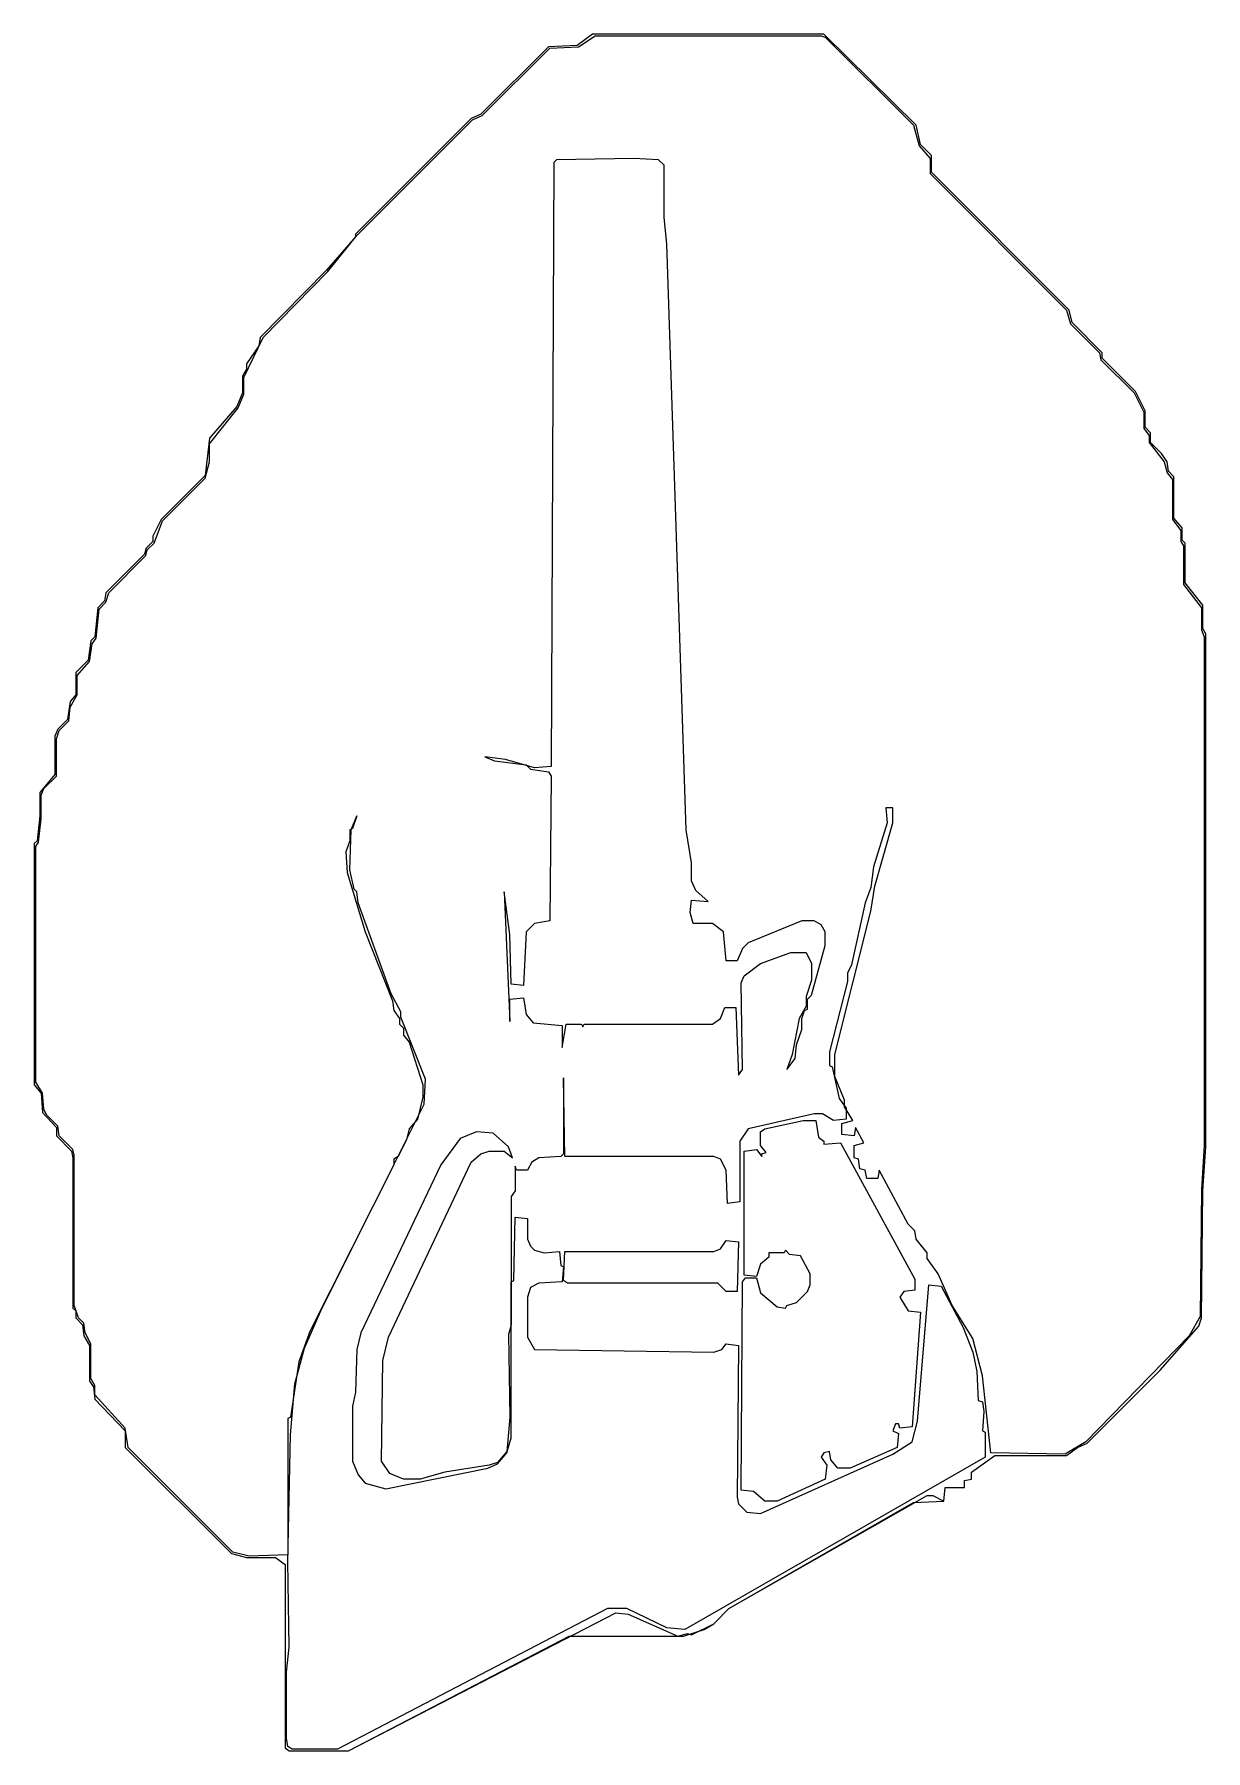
# Model space of a CAD drawing. Extents: x 10 to 220, y 10 to 318.
import ezdxf

# ---------------------------------------------------------------- set-up
doc = ezdxf.new("R2010")
doc.units = 0
for name, color, linetype in [('BODY_OUTLINE', 7, 'Continuous'), ('BRIDGE_ROUTE', 7, 'Continuous'), ('NECK_POCKET', 7, 'Continuous'), ('PICKUP_ROUTE', 7, 'Continuous')]:
    doc.layers.add(name, color=color, linetype=linetype)

msp = doc.modelspace()

# ---------------------------------------------------------------- linework, layer by layer
at = {"layer": 'BODY_OUTLINE'}
for points in [[(151.85, 318.2), (110.26, 318.2), (107.54, 316.22), (102.34, 315.97), (90.21, 303.84), (88.47, 303.1), (67.68, 282.31), (67.68, 281.81), (62.48, 275.87), (50.6, 263.74), (50.35, 262.25), (48.12, 259.04), (48.12, 258.05), (47.38, 256.81), (47.38, 253.84), (46.39, 251.36), (41.44, 245.67), (40.7, 238.98), (32.77, 231.06), (31.29, 228.09), (31.29, 227.1), (30.05, 225.86), (29.8, 224.87), (22.87, 217.94), (22.63, 216.46), (21.39, 215.22), (20.89, 210.02), (20.15, 209.28), (19.65, 205.81), (17.43, 203.58), (17.43, 199.62), (16.44, 198.39), (15.94, 195.17), (14.21, 193.44), (13.71, 192.2), (13.71, 185.27), (10.99, 182.05), (10.99, 177.84), (10.5, 173.38), (10, 172.89), (10, 129.57), (11.24, 128.08), (11.49, 124.62), (13.96, 121.89), (13.96, 120.41), (16.68, 117.68), (16.93, 116.45), (16.93, 89.46), (17.43, 88.97), (17.43, 87.73), (18.66, 86.49), (18.91, 84.51), (19.9, 82.78), (19.9, 76.34), (20.64, 75.35), (20.89, 73.13), (26.34, 67.43), (26.34, 64.46), (45.4, 45.4), (48.12, 44.66), (53.32, 44.66), (55.05, 43.42), (55.05, 10.5), (55.8, 10), (66.44, 10), (114.47, 34.76), (116.69, 34.51), (125.61, 30.55), (127.34, 31.04), (128.08, 30.79), (132.04, 32.77), (134.77, 35.5), (170.41, 55.8), (171.4, 55.8), (173.38, 54.81), (173.63, 57.28), (177.1, 57.28), (177.1, 58.52), (178.33, 58.77), (178.33, 60.01), (182.54, 62.98), (195.42, 62.98), (197.4, 64.46), (199.13, 65.2), (212.25, 78.32), (219.18, 86.25), (219.68, 87.73), (219.92, 110.51), (220.42, 118.43), (220.42, 210.52), (219.92, 211.51), (219.92, 215.71), (216.71, 219.68), (216.71, 226.85), (216.21, 227.35), (216.21, 229.58), (214.72, 231.31), (214.72, 238.74), (213.73, 239.73), (213.49, 241.46), (212.5, 242.95), (210.52, 244.93), (210.52, 246.66), (209.53, 247.65), (209.53, 250.62), (207.79, 254.09), (201.85, 260.03), (201.85, 261.02), (196.41, 266.46), (195.91, 268.69), (171.16, 293.45), (171.16, 296.42), (169.18, 298.4), (168.43, 301.86)], [(151.85, 318.2), (110.26, 318.2), (107.54, 316.22), (102.34, 315.97), (90.21, 303.84), (88.47, 303.1), (67.68, 282.31), (67.68, 281.81), (62.48, 275.87), (50.6, 263.74), (50.35, 262.25), (48.12, 259.04), (48.12, 258.05), (47.38, 256.81), (47.38, 253.84), (46.39, 251.36), (41.44, 245.67), (40.7, 238.98), (32.77, 231.06), (31.29, 228.09), (31.29, 227.1), (30.05, 225.86), (29.8, 224.87), (22.87, 217.94), (22.63, 216.46), (21.39, 215.22), (20.89, 210.02), (20.15, 209.28), (19.65, 205.81), (17.43, 203.58), (17.43, 199.62), (16.44, 198.39), (15.94, 195.17), (14.21, 193.44), (13.71, 192.2), (13.71, 185.27), (10.99, 182.05), (10.99, 177.84), (10.5, 173.38), (10, 172.89), (10, 129.57), (11.24, 128.08), (11.49, 124.62), (13.96, 121.89), (13.96, 120.41), (16.68, 117.68), (16.93, 116.45), (16.93, 89.46), (17.43, 88.97), (17.43, 87.73), (18.66, 86.49), (18.91, 84.51), (19.9, 82.78), (19.9, 76.34), (20.64, 75.35), (20.89, 73.13), (26.34, 67.43), (26.34, 64.46), (45.4, 45.4), (48.12, 44.66), (53.32, 44.66), (55.05, 43.42), (55.05, 10.5), (55.8, 10), (66.44, 10), (106.05, 30.55), (126.6, 30.55), (130.31, 31.78), (132.04, 32.77), (134.77, 35.5), (167.94, 54.56), (173.38, 54.81), (173.63, 57.28), (177.1, 57.28), (177.1, 58.52), (178.33, 58.77), (178.33, 60.01), (182.54, 62.98), (195.42, 62.98), (197.4, 64.46), (199.13, 65.2), (212.25, 78.32), (219.18, 86.25), (219.68, 87.73), (219.92, 110.51), (220.42, 118.43), (220.42, 210.52), (219.92, 211.51), (219.92, 215.71), (216.71, 219.68), (216.71, 226.85), (216.21, 227.35), (216.21, 229.58), (214.72, 231.31), (214.72, 238.74), (213.73, 239.73), (213.49, 241.46), (212.5, 242.95), (210.52, 244.93), (210.52, 246.66), (209.53, 247.65), (209.53, 250.62), (207.79, 254.09), (201.85, 260.03), (201.85, 261.02), (196.41, 266.46), (195.91, 268.69), (171.16, 293.45), (171.16, 296.42), (169.18, 298.4), (168.43, 301.86)], [(151.35, 317.95), (152.09, 317.71), (167.94, 301.86), (168.93, 298.15), (170.91, 295.92), (170.91, 293.2), (195.42, 268.69), (196.16, 266.22), (201.36, 261.02), (201.6, 259.78), (207.55, 253.84), (209.28, 250.37), (209.28, 247.4), (210.27, 246.16), (210.27, 244.93), (212.99, 241.46), (213.49, 239.48), (214.48, 238.24), (214.48, 231.06), (215.96, 229.08), (215.96, 227.1), (216.46, 226.36), (216.46, 219.43), (219.68, 215.22), (219.68, 211.26), (220.17, 210.02), (220.17, 118.67), (219.68, 110.75), (219.43, 87.98), (217.45, 84.51), (198.88, 65.45), (195.17, 63.22), (181.8, 63.47), (180.32, 77.33), (178.58, 84.02), (174.87, 89.96), (172.39, 95.65), (170.41, 98.38), (170.41, 99.37), (168.43, 101.84), (168.19, 103.33), (166.95, 104.56), (161.75, 114.22), (161.5, 112.73), (159.52, 112.73), (159.27, 114.22), (158.28, 114.47), (158.04, 116.2), (157.29, 116.45), (157.29, 118.67), (159.03, 119.17), (157.54, 121.89), (157.29, 120.41), (155.06, 120.66), (155.06, 122.64), (157.05, 123.13), (155.56, 125.61), (155.56, 126.84), (153.83, 131.05), (153.83, 135.01), (160.26, 160.76), (161.01, 165.21), (164.22, 176.6), (164.22, 179.32), (162.99, 179.32), (163.23, 176.6), (160.76, 168.68), (160.26, 164.97), (159.27, 162.24), (156.8, 151.1), (156.06, 149.62), (156.06, 148.13), (152.84, 135.51), (152.84, 133.03), (153.33, 132.79), (154.57, 127.09), (155.81, 125.36), (155.81, 123.38), (153.58, 123.13), (151.6, 124.37), (150.11, 124.37), (138.23, 121.65), (136.75, 119.42), (136.75, 108.53), (134.52, 108.28), (134.27, 114.22), (133.28, 116.2), (132.04, 116.69), (105.31, 116.69), (105.06, 130.8), (105.06, 117.19), (104.56, 116.69), (100.6, 116.45), (99.37, 115.7), (98.62, 114.22), (96.64, 114.22), (96.4, 114.96), (96.4, 110.51), (95.65, 109.52), (95.65, 86.49), (95.16, 84.76), (95.41, 69.91), (94.91, 63.72), (93.18, 61.74), (91.69, 61.24), (83.77, 60.01), (79.31, 58.77), (76.34, 58.77), (73.87, 59.76), (72.38, 61.99), (72.63, 80.06), (73.62, 84.27), (88.47, 115.7), (90.21, 117.19), (91.69, 117.68), (94.41, 117.68), (95.9, 116.45), (95.16, 118.43), (92.43, 120.9), (89.46, 121.15), (86.49, 119.91), (83.03, 115.21), (68.67, 85.01), (67.93, 82.04), (67.68, 74.36), (67.18, 71.89), (67.18, 61.99), (68.17, 59.51), (69.41, 58.02), (73.13, 57.03), (91.44, 60.75), (93.18, 61.49), (94.91, 63.47), (95.65, 66.19), (95.65, 94.17), (96.15, 94.41), (96.4, 105.8), (98.62, 105.55), (98.62, 101.84), (99.12, 100.6), (99.86, 99.86), (101.59, 99.37), (104.32, 99.61), (104.56, 97.14), (105.06, 96.89), (104.81, 94.17), (100.6, 93.92), (99.12, 93.18), (98.62, 91.44), (98.62, 84.27), (99.86, 82.04), (132.04, 81.54), (133.53, 82.04), (134.27, 83.03), (136.5, 82.78), (136.25, 55.55), (136.5, 54.31), (137.98, 52.83), (140.46, 52.58), (164.22, 63.22), (167.69, 65.45), (168.68, 69.16), (170.66, 93.67), (172.89, 93.42), (176.85, 86), (178.58, 81.54), (179.32, 78.08), (179.57, 72.88), (180.32, 72.63), (180.56, 70.9), (180.32, 67.43), (180.81, 67.18), (180.81, 62.73), (126.84, 31.78), (123.63, 32.03), (116.45, 35.5), (112.98, 35.5), (64.46, 10.25), (56.29, 10.25), (55.55, 10.74), (55.3, 12.23), (55.3, 24.11), (55.8, 28.57), (55.55, 43.91), (56.04, 66.69), (56.79, 75.85), (58.52, 82.28), (61.49, 88.97), (80.06, 126.1), (80.3, 130.56), (75.85, 141.7), (75.85, 142.69), (74.12, 145.91), (68.17, 162.24), (67.93, 164.22), (67.43, 164.72), (66.69, 168.19), (66.94, 175.36), (67.93, 177.84), (67.18, 175.61), (66.69, 175.36), (66.69, 173.38), (65.95, 171.4), (66.19, 167.69), (69.41, 157.05), (74.36, 144.67), (74.61, 142.93), (75.6, 141.45), (75.6, 140.46), (76.34, 139.72), (76.34, 138.48), (77.33, 137.24), (79.81, 129.57), (79.81, 127.34), (78.82, 123.38), (77.33, 121.65), (76.84, 119.67), (75.35, 116.69), (74.61, 116.2), (74.61, 115.21), (59.51, 85.26), (57.53, 79.81), (56.04, 69.91), (55.55, 69.66), (55.55, 45.15), (48.62, 44.9), (45.65, 45.65), (26.83, 64.46), (26.34, 67.93), (20.89, 73.87), (20.89, 75.6), (20.15, 76.84), (20.15, 83.03), (19.16, 85.01), (18.91, 86.74), (17.92, 87.73), (17.18, 89.96), (17.18, 116.94), (16.93, 117.93), (14.46, 120.41), (14.21, 122.14), (12.23, 124.12), (11.73, 125.11), (11.49, 128.08), (10.25, 130.06), (10.25, 172.39), (10.74, 173.14), (11.24, 177.34), (11.24, 181.55), (11.73, 182.79), (13.96, 185.02), (13.96, 191.7), (14.46, 193.19), (16.19, 194.92), (16.44, 197.4), (17.67, 199.62), (17.67, 203.09), (19.9, 205.57), (20.4, 208.78), (21.14, 209.77), (21.63, 214.97), (22.87, 216.21), (23.37, 217.94), (30.05, 224.63), (30.3, 225.62), (31.54, 226.85), (33.02, 230.82), (40.7, 238.49), (41.44, 241.46), (41.44, 244.68), (46.64, 251.11), (47.63, 253.59), (47.63, 256.56), (51.09, 263.74), (62.73, 275.62), (67.93, 282.06), (88.72, 302.85), (90.45, 303.6), (102.58, 315.73), (107.78, 315.97), (110.75, 317.95)]]:
    msp.add_lwpolyline(points, close=True, dxfattribs=at)
at = {"layer": 'BRIDGE_ROUTE'}
msp.add_lwpolyline([(136.5, 101.35), (136.25, 92.43), (134.27, 92.43), (132.79, 93.92), (105.8, 93.92), (105.06, 94.41), (105.31, 99.61), (132.04, 99.61), (133.28, 100.11), (134.27, 101.59)], close=True, dxfattribs=at)
at = {"layer": 'NECK_POCKET'}
msp.add_lwpolyline([(103.82, 295.67), (103.33, 295.18), (102.83, 186.75), (99.86, 186.5), (94.66, 187.99), (90.95, 188.48), (92.68, 187.74), (98.38, 187), (99.12, 186.26), (102.34, 185.76), (102.83, 185.02), (102.58, 159.03), (99.86, 158.53), (98.38, 157.05), (97.88, 147.39), (95.65, 147.64), (95.41, 156.55), (94.41, 164.22), (95.41, 140.95), (95.41, 144.92), (97.88, 145.16), (98.38, 142.19), (99.61, 140.71), (104.81, 140.21), (104.81, 136.25), (105.55, 140.46), (108.28, 140.46), (108.53, 139.96), (108.77, 140.46), (131.8, 140.46), (133.28, 141.45), (134.02, 143.43), (136, 143.43), (136.5, 131.3), (137.24, 132.29), (136.99, 147.89), (137.49, 149.12), (140.46, 151.35), (145.91, 153.33), (148.63, 153.33), (149.62, 151.35), (149.62, 148.38), (148.63, 145.41), (148.63, 143.68), (147.39, 141.45), (146.15, 135.01), (145.16, 132.29), (146.65, 134.27), (146.9, 136.75), (147.89, 139.47), (147.89, 141.45), (148.38, 142.93), (148.88, 143.18), (148.88, 144.92), (149.62, 145.66), (152.09, 154.57), (152.09, 157.05), (151.35, 158.28), (150.11, 159.03), (147.89, 159.03), (138.23, 155.06), (137.24, 154.07), (136.25, 151.85), (134.27, 151.85), (133.78, 157.05), (131.8, 158.53), (128.33, 158.53), (127.83, 160.51), (128.08, 162.74), (131.05, 162.49), (128.82, 164.47), (128.08, 166.2), (128.08, 169.42), (127.09, 175.36), (123.63, 280.57), (123.13, 285.28), (123.13, 294.68), (122.14, 295.67), (117.68, 295.92)], close=True, dxfattribs=at)
at = {"layer": 'PICKUP_ROUTE'}
msp.add_lwpolyline([(150.36, 123.13), (150.86, 120.16), (151.85, 119.42), (151.85, 118.92), (154.82, 119.17), (168.19, 94.66), (168.19, 92.68), (166.2, 92.43), (165.46, 91.44), (166.95, 88.97), (169.18, 88.72), (167.69, 68.17), (165.46, 67.93), (165.21, 68.67), (164.72, 68.67), (164.22, 67.43), (165.21, 66.94), (164.97, 64.46), (156.55, 60.75), (154.32, 60.75), (153.08, 62.23), (152.84, 63.72), (151.85, 63.47), (151.35, 62.73), (152.34, 61.24), (152.09, 58.77), (143.43, 54.81), (141.2, 54.81), (139.22, 56.54), (136.99, 56.79), (137.24, 94.17), (137.74, 94.91), (139.72, 94.91), (140.46, 92.19), (143.43, 89.71), (144.92, 89.46), (145.16, 89.96), (146.9, 90.45), (148.88, 92.43), (149.37, 93.67), (149.37, 95.65), (147.64, 98.87), (145.66, 99.12), (144.92, 99.86), (144.67, 99.37), (141.94, 99.37), (141.94, 98.62), (140.46, 97.39), (139.72, 95.16), (137.49, 95.41), (137.49, 117.68), (139.72, 117.93), (140.71, 116.69), (140.71, 117.19), (141.45, 117.44), (140.46, 118.67), (140.46, 121.15), (141.2, 121.65), (148.13, 123.13)], close=True, dxfattribs=at)

doc.saveas('drawing.dxf')
